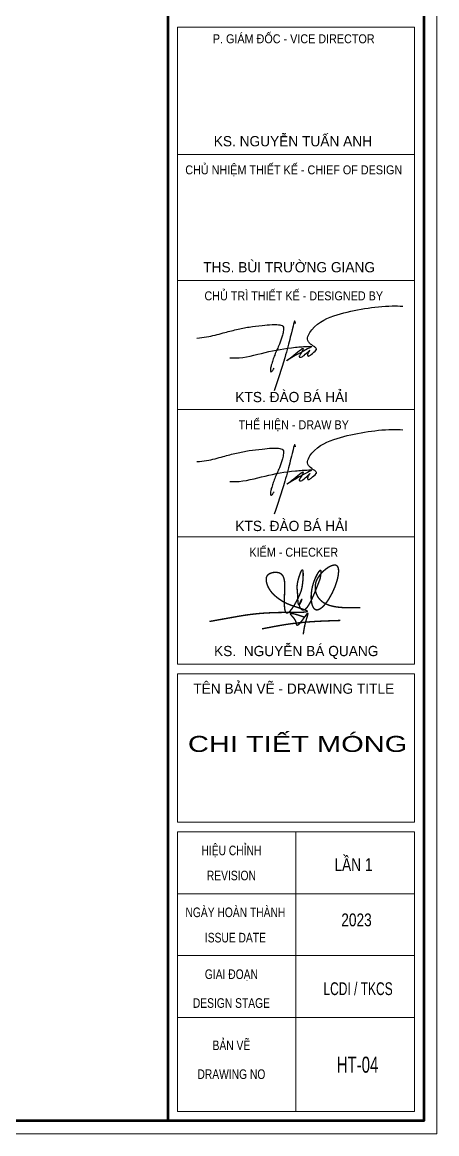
# Model space of a CAD drawing. Header units: millimetres. Extents: x 5243337 to 5938936, y 490824 to 785930.
# Drawn here: x 5688313 to 5689976, y 542430 to 546887 of the extents above; entities that cross this region are included whole.
import ezdxf
from ezdxf.enums import TextEntityAlignment as Align

# ---------------------------------------------------------------- set-up
doc = ezdxf.new("R2010")
doc.units = ezdxf.units.MM
doc.header["$MEASUREMENT"] = 0
doc.layers.get('0').update_dxf_attribs({"lineweight": 0})
doc.layers.get('Defpoints').update_dxf_attribs({"lineweight": 0})
for name, color, linetype, lineweight in [('cat2', 22, 'Continuous', 30), ('Khungten_LCDI', 7, 'Continuous', 25), ('LC ISO', 153, 'Continuous', 13), ('LC Net dam 1', 30, 'Continuous', 30), ('LC Net thay', 7, 'Continuous', 25), ('LC Text1', 3, 'Continuous', 20)]:
    doc.layers.add(name, color=color, linetype=linetype, lineweight=lineweight)
doc.styles.add('Khungten', font='VHAVAN.TTF', dxfattribs={"width": 0.9, "height": 5000})
doc.styles.add('Title', font='VHBLACK.TTF')
doc.styles.add('VnAvantH', font='VHAVANB.TTF', dxfattribs={"width": 0.6})

# ---------------------------------------------------------------- blocks, each defined once
blk = doc.blocks.new('NGUYEN BA QUANG')
at = {"layer": 'LC ISO', "const_width": 54.00000000000001}
for points in [[(-3415.742459651906, -556.7514558557596, -0.001023268828116874), (-2230.73197725003, -344.8015073748538, -0.00838490452658571), (-1868.521439806333, -289.1159269686614, -0.02611389208118788), (-905.2891554434455, -211.6814682685072, -0.007165948777721536), (-491.0001880329091, -204.5163767106133, 0.001773479576378031), (-48.71086073680999, -203.1471858338919, 0.00973610555286447), (199.6393093123679, -196.9934690528898, 0.02577296845578685), (331.4393863478017, -185.5494115001929, 0.05446494388398628), (383.4665701761078, -173.3240845330583, 0.09182996763057781), (396.74730456418, -165.5638024612854, 0.3862621601166717), (398.8951636805486, -151.6118274983601, 0.1297930560241622), (378.6911755427227, -134.7095362617983, 0.0368009035836649), (321.0605493690655, -107.8264300745504, 0.01612787132439147), (183.7681661881652, -59.20729604910593, -0.006735657259071316), (-182.9539282377555, 61.67741038647364, -0.02392360503478572), (-416.3827062858982, 154.3740509006311, -0.04678547136346928), (-684.018369304581, 310.309586718824, -0.04150942969645631), (-918.4566112378343, 503.4894580390828, -0.09267804553477087), (-1135.537844303098, 812.5426166584948, -0.07777848738319518), (-1198.611427295215, 1035.063237065042, -0.07010647017399217), (-1195.551406124149, 1141.488491662225, -0.2015724058602932), (-1106.260531183911, 1285.650931672368, -0.09188682522042661), (-982.2227683426909, 1343.149300428951, -0.1188505876684561), (-731.8352708703042, 1351.425179531914, -0.227561029150303), (-542.7326310702765, 1207.756841431808, -0.05571639582425443), (-508.2293968836839, 1120.818865340465, -0.03574126413348661), (-487.4975763470256, 1018.975198905071, -0.02275654796647826), (-477.6939686054584, 904.4984659980109, -0.01867768323706646), (-477.259454113916, 714.0677317237132, 0.005361486166948599), (-492.6080748176137, 294.090697506821, 0.0225005832147527), (-487.0213185714547, 24.79991792020155, 0.02495605311934028), (-473.7789010750657, -85.49479227937991, 0.05187800990696231), (-451.2908626736407, -168.8656130375748, 0.08400365225806575), (-427.3289061583901, -208.9018523251871, 0.3026989583961548), (-372.1687413219161, -224.1417100875988, 0.09102839739786561), (-330.8322856532441, -203.5108787281788, 0.04576941829780168), (-284.8151406770594, -164.0440301059571, 0.03140743097482861), (-218.3378388451911, -87.18964781917748, 0.0264731876660429), (-113.6651239115272, 65.8979201776092, 0.03887828751683983), (123.9474605443665, 530.2758222458069, 0.0633875373591097), (206.6182869370914, 831.332869242091, 0.03037666214562491), (242.6143374946241, 1235.635993007862, 0.01939502723221942), (241.3568486632939, 1350.386835473095, 0.05085700761156814), (230.7066233511541, 1429.385620400688, 0.08925886774017966), (221.3408620441005, 1450.651058408141, 0.446192699033484), (201.6803199312762, 1454.428646674874, 0.08967016257334362), (185.0045353355399, 1437.581856018543, 0.04831518423442303), (156.1810004511462, 1387.977249124146, 0.0245678345197167), (114.1570094655926, 1287.599130742281, 0.0370870105852887), (24.37014530329543, 971.10249290918, 0.06811048506690111), (6.634936000578818, 722.0080484465288, 0.007403814394553052), (18.86254756404196, 571.4922636943229, -0.009820520249535426), (27.02575199130479, 442.1574602796463, 0.01377480187220938), (37.76570182202704, 214.3319147947477, 0.02399139652713657), (45.68948435918901, 153.6963684717775, 0.06864153187625571), (58.13497058269786, 112.5024933191889, 0.1684949314484489), (71.28458569604845, 98.62060262821615, 0.1904720302184289), (82.1983419411863, 99.12544360134052, 0.1357525685473833), (102.1500783606516, 116.4798127115355, 0.0425465264384966), (133.0607046513232, 164.890999053925, 0.03724681052758359), (184.7513077614894, 280.2390169332793, 0.08346179489859955), (192.0964624564749, 310.3624427118921, 0.7523962487026183), (188.5505708976125, 311.1480921158509, 0.07710326428576783), (169.9386847160185, 286.3506420671183, 0.06777754869053806), (106.2762584052598, 134.8627856008243, 0.07964221606168705), (97.11803217812485, 52.09558397092042, 0.07615012902177906), (107.1749798443016, 11.77334379710373, 0.09081810996018269), (167.5601890659964, -77.41382955442532, 0.1629918974448149), (232.5434472569013, -110.7428657877899, 0.1345345907090543), (286.9619776733834, -101.1632698900648, 0.04613473089311346), (314.9148386494944, -85.2917059364263, 0.05889992605639312), (372.1858511918817, -33.20172897129669, 0.03344636081905821), (431.1147165937909, 43.59513613561285, 0.02049285360898499), (491.5063933423044, 142.1921966617228, 0.01893084446634921), (584.4100264305725, 324.6047635312425, 0.012314747466873), (711.5809894745271, 616.9930712472124, 0.006261975924166463), (906.2382642981229, 1113.709387272364)], [(906.2382642981156, 1113.709387272364, 0.006821204782074861), (929.3664235677952, 1272.305725077778, 0.01177449647206627), (936.5019769520677, 1340.159588555165, 0.02626635318712198), (938.3232988356631, 1394.280285522138, 0.05210349315538394), (935.1362116969995, 1423.104631731956, 0.0767832397537057), (930.4281799584005, 1435.645017707051, 0.1639711312044803), (923.3951719382512, 1442.177143333858, 0.1700421894479598), (913.8775669745028, 1442.260324681876, 0.0804787467134827), (902.0638656233914, 1436.194729996001, 0.05585002304775516), (880.7169085219448, 1416.791003873979, 0.03105632320966718), (847.1146505125016, 1374.620668712159, 0.02520316896245004), (790.7418576052241, 1285.532951687463, 0.1161289833232784), (556.192337452052, 475.6461918307759, 0.0619740878534032), (575.4511275624354, 166.4681158607418, 0.04536466506679582), (610.1467278384062, 47.08867641887628, 0.07067632808432932), (659.9036252752649, -41.19088657893008, 0.09141479981049583), (709.7219259955036, -85.57871332007926, 0.146905103300193), (783.412819844516, -103.8065416412719, 0.06844753349195222), (832.8775032239337, -94.80129903793568, 0.04963584310175265), (885.4953169405726, -71.99952171795303, 0.05398590251606135), (978.4340931241004, -6.039094294857932, 0.02920929145936803), (1055.770838223843, 69.23858372721588, 0.02130438572321334), (1134.093271468044, 161.970414266194, 0.02549093279238358), (1250.056426366004, 328.6372853993089, 0.06887327965480822), (1560.71755165333, 1026.698734858248, 0.01772986867585869), (1596.423822711118, 1171.049911345006, 0.03769732555598621), (1623.732949080271, 1368.210435102461, 0.02903705367099926), (1623.492576731731, 1452.896334537509, 0.04287987065683749), (1612.707492836858, 1525.13190782693, 0.06672644180491556), (1590.416631502465, 1582.526591583446, 0.1004945659195724), (1555.658926835376, 1622.689822419576, 0.1118714799712033), (1507.790730536906, 1643.611139487417, 0.05463110627537568), (1469.293329368144, 1647.092779967352, 0.04117910092137147), (1426.369218068912, 1642.780848260212, 0.04560995381358889), (1355.263866422441, 1622.789591019449, 0.04967005442666559), (1224.85958513983, 1557.559348550218, 0.109428770350453), (829.0577193203226, 1164.446508786263, 0.05046970122450359), (753.1878892433433, 1012.310292445298, 0.3681263292270148), (1079.034315203307, 155.7475817831291, 0.04065477441221551), (1222.588264185588, 89.57206983858487, 0.03144098274845051), (1382.567851312071, 41.73820587448427, 0.02350305092233591), (1556.509230861129, 9.494742693699664, 0.01708387394488401), (1741.948557111127, -9.909566900751088, 0.01193550630204759), (1936.421984340452, -19.22597010593745, 0.009133379972890996), (2205.51443450256, -20.71078428751207, 0.002915431525694136), (2480.447111560394, -15.67412363161566)], [(273.5069862953005, -379.6265265482361, 0.002583589471149279), (98.6858570232107, -322.4545898970973, 0.004829212876138576), (-9.140757654258778, -288.9516493468836, 0.009549268742896229), (-103.8861650758427, -262.3662346226047, 0.02018964512143505), (-180.3178823391918, -245.4653560545412, 0.02039080733822667), (-210.030956254539, -241.5113085573539, 0.03779208156076497), (-233.2034265419488, -241.0160239730612, 0.08389058355718805), (-249.181232838615, -244.3253785930283, 0.1298664005104537), (-256.0496311302068, -249.512255242269, 0.1706472609568477), (-258.2271902573821, -257.1797134181252, 0.0741418097433781), (-256.9367273477883, -263.7414758689119, 0.04333022544378234), (-253.4272373590329, -271.4926647789835, 0.03898213506768449), (-240.4898578920383, -290.4152512596047, 0.01838143936715648), (-209.4114435354877, -326.6878785700246, -0.00614457368808996), (-154.9314100915108, -387.9240764445276, -0.01716142362355488), (-111.5782992732311, -441.9616064683651, -0.02917932746616484), (-72.33556495999619, -501.6273440412187, -0.05627668711859957), (-39.24854109179068, -576.7616233160952, -0.02541612563918485), (-31.07435968748905, -610.0984959667257, -0.003247426930573574), (-23.54134462146067, -651.5856609328766, 0.03331552814876149), (-17.5691758126286, -676.7936901688226, 0.05563147195772989), (-12.21683856116397, -689.2109160313266, 0.08752108743613793), (-5.285343057799764, -697.5322425993509, 0.158279770782921), (7.912478522084712, -702.7649958976835, 0.07776982487074056), (18.42066456134125, -701.7802183550375, 0.05149525642811281), (30.17063013827101, -697.5044527213031, 0.04838032487659783), (49.88779429096394, -685.4595185412618, 0.02792000497866766), (71.79179451411983, -667.3966761485208, 0.02121534791074225), (103.7692175545471, -635.3898742488818, 0.01275748010887483), (138.1231757512614, -596.1361972852028, 0.01135363225152305), (192.2211496975924, -527.9823266261083, 0.005945326491445629), (264.6100631347999, -430.155121290969, -0.007903619690714288), (359.7145691134028, -300.5607676876243, -0.01148330057469655), (384.3675966664359, -269.8244740601804, -0.02782250004930501), (404.0571742248776, -248.6063577198365, -0.06696102629205983), (415.0476274738921, -240.1255715803418, -0.1235452428722631), (420.3737641911757, -238.4734149208816, -0.248584094680431), (423.9742472370144, -240.3082719536324, -0.1208396114824122), (425.8282025436438, -245.6936594908475, -0.06459661312201433), (425.6305849657874, -259.8493048307719, -0.02700827915941287), (420.5898580810153, -288.5259679210722, -0.01130616100148826), (411.1827610912896, -326.251105666277, -0.007084813019538475), (384.0403472986018, -419.4460164386837, 0.007773290434898449), (340.101061963107, -568.922981152893, 0.03161987238243393), (265.5989171810015, -923.0332083953544, 0.004794833107784158), (247.7879085281857, -1054.90964259312)], [(-1368.076078839847, -846.5769282116671, -0.004051470173590949), (-800.4800903758942, -737.2419130066992, -0.02638426695731388), (342.335443126276, -582.3521773445827, -0.006338858096324619), (726.2489689903141, -555.6118707723508, -0.004215207665118923), (1111.128757939417, -536.955526556645, -0.002629152913625729), (1689.414704448123, -517.0549725896271)]]:
    blk.add_lwpolyline(points, format="xyb", dxfattribs=at)
blk = doc.blocks.new('chu ky hai')
at = {"layer": 'cat2'}
for points in [[(-7107.599119212246, -1180.061159606965), (-6431.703963898821, -1197.380143754126), (-2774.930713225855, -521.977700657153), (976.1682062570471, 115.117539448489), (1801.009423621232, 185.8853522269637), (2622.288930898299, 234.1448963415751), (2985.735424885759, 230.6464506416232), (2480.323475366691, -77.51243472279748), (-29.59978607273661, -1485.635475870164), (540.133755231509, -1048.659535734623), (1949.215166765498, -60.39262837864226), (1473.785092892358, -942.0745109402924), (1448.63482646388, -998.5229421944241), (1448.941051634261, -1057.24778245663), (1476.763464264339, -1092.875253812788), (1572.296172858449, -1117.554897135531), (1706.835218405235, -1098.171980117215), (1897.816868501017, -993.4339299736894), (2754.445872744778, -240.1529661598033), (2527.436257067369, -595.3936901362031), (2479.078122514184, -767.5268415015016), (2476.559401009465, -863.8197929027374), (2514.681745168869, -944.5227464764321), (2606.782732856693, -960.0096223868313), (2750.027103980305, -904.7541698847781), (2939.182770589949, -770.2562348259962), (3555.391062160255, -205.9133534705616), (3585.372937806183, -163.113837609475), (3551.111125695752, -34.71291886171093), (3281.274244881468, 204.9667411251576), (2715.898544070544, 641.5289164018468), (2520.037044875557, 942.2565728077316), (3011.342502372572, 2283.543605446408), (6131.0367377738, 4121.153267558257), (9513.843833860243, 4894.316444142314), (12932.64257296105, 5217.963774803618), (14228.18547869218, 5199.98323581327)], [(-11175.22609046171, 1253.03273893852), (-9978.27024565055, 1395.978864222358), (-7921.227875228738, 1888.450722850452), (-6284.167482224992, 2308.560517408943), (-4743.774005246582, 2617.995489143155), (-3121.454904109007, 2809.159598850703), (-1910.796474896139, 2926.925845651946), (-1107.262119223131, 2905.514231899346), (-578.6308213280281, 2709.011584003747), (-517.0719838186633, 2074.852441116294), (-670.706445572665, 1470.224110267416), (-1000.124205133645, 507.385037686734), (-1282.114315642591, -134.7645938945134), (-1576.454876109588, -845.9162348198661), (-1805.067988400115, -1464.654339988425), (-1995.926297013104, -2070.38328655943), (-2108.670080407412, -2631.393223207947), (-2056.375460700248, -2899.138621226011), (-1966.578340530403, -2873.579857565645), (-1871.216475728777, -2785.903023431689), (-1767.78054264036, -2650.851218075011), (-1652.513727387786, -2475.780396431559)], [(975.4405193511124, 3070.109431431614), (960.3605136804669, 3196.975675514612), (923.81664125924, 3337.905689675652), (689.8347331110854, 2724.531495967705), (349.1958921218757, 1352.499517876015), (-321.8599074182566, -1170.634265588305), (-1656.018278135685, -5246.622391227807)]]:
    blk.add_spline(points, degree=3, dxfattribs=at)
blk = doc.blocks.new('ha tang Nui Beo')
at = {"layer": 'Defpoints', "lineweight": 0}
blk.add_lwpolyline([(-1199.999999587424, -14849.99999999255), (-1199.999999587424, 14849.99999999255), (40799.99891110789, 14849.99999999255), (40799.99891110789, -14849.99999999255)], close=True, dxfattribs=at)
at = {"layer": 'Khungten_LCDI', "color": 5, "lineweight": 60}
blk.add_line((36600.02574175131, 14649.99999999255), (36600.02574175131, -14649.99999999255), dxfattribs=at)
at = {"layer": 'Khungten_LCDI', "color": 5, "lineweight": 25}
blk.add_line((40599.99891116749, -14649.99999999255), (40599.99891116749, 14649.99999999255), dxfattribs=at)
at = {"layer": 'Khungten_LCDI', "color": 9, "lineweight": 15}
for p, q in [((38600.0123264743, -10133.35492102057), (38600.0123264743, -14500.00080568343)), ((40449.99971687328, -11100.01639542729), (36750.02493607532, -11100.01639542729)), ((40449.99971687328, -12066.67786983401), (36750.02493607532, -12066.67786983401)), ((40449.99971687328, -13033.33934423327), (36750.02493607532, -13033.33934423327))]:
    blk.add_line(p, q, dxfattribs=at)
at = {"layer": 'Khungten_LCDI', "color": 5, "lineweight": 60}
blk.add_lwpolyline([(-4.656612873077393e-09, -14649.99999999255), (-4.656612873077393e-09, 14649.99999999255), (40599.99891116749, 14649.99999999255), (40599.99891116749, -14649.99999999255)], close=True, dxfattribs=at)
at = {"layer": 'Khungten_LCDI', "color": 9, "lineweight": 15}
for points in [[(36750.02512650751, 446.3150726877357), (40449.99990730546, 446.3150726877357), (40449.99990730546, 2437.222428853085), (36750.02512650751, 2437.222428853085)], [(36750.02493607532, -1521.876791492105), (40449.99971687328, -1521.876791492105), (40449.99971687328, 446.3151208311319), (36750.02493607532, 446.3151208311319)], [(36750.02501585711, -1521.87681740275), (40449.99979653586, -1521.87681740275), (40449.99979653586, -3535.499617387861), (36750.02501585711, -3535.499617387861)], [(36750.02501585711, -5526.40697354576), (40449.99979665507, -5526.40697354576), (40449.99979653586, -3535.499617387861), (36750.0250157081, -3535.499617387861)], [(36750.02493607532, -7517.314303793013), (40449.99971687328, -7517.314303793013), (40449.99971687328, -5526.406947635114), (36750.02493607532, -5526.406947635114)], [(36750.02493607532, -9983.355726711452), (40449.99971687328, -9983.355726711452), (40449.99971687328, -7667.313498102129), (36750.02493607532, -7667.313498102129)], [(36750.02493607532, -14500.00080568343), (40449.99971687328, -14500.00080568343), (40449.99971687328, -10133.35492102057), (36750.02493607532, -10133.35492102057)]]:
    blk.add_lwpolyline(points, close=True, dxfattribs=at)
at = {"layer": 'cat2', "xscale": 0.1265625, "yscale": 0.1265625, "zscale": 0.1265625}
for p in [(38468.20697681351, -2580.004076637491), (38468.2069766645, -4510.126876622602)]:
    blk.add_blockref('chu ky hai', p, dxfattribs=at)
at = {"layer": 'LC Net dam 1', "xscale": 0.4, "yscale": 0.4, "zscale": 0.4}
blk.add_blockref('NGUYEN BA QUANG', (38615.82101018529, -6625.337949227491), dxfattribs=at)
at = {"color": 7}
for s, height, style, width, p in [('P. gi¸m ®èc - VICE director', 139.9999963689399, 'Khungten', 0.9, (38565.57124271058, 2183.883562780611)), ('chñ nhiÖm thiÕt kÕ - chief of design', 139.9999963689399, 'Khungten', 0.9, (38565.57105227839, 136.3841506838799)), ('chñ tr× thiÕt kÕ - designed by', 139.9999963689399, 'Khungten', 0.9, (38565.57105227839, -1831.807761639357)), ('thÓ hiÖn - draw by', 139.9999963689399, 'Khungten', 0.9, (38565.57113206018, -3845.430587535113)), ('kiÓm - checker', 139.9999963689399, 'Khungten', 0.9, (38565.57105227839, -5836.337917782366)), ('hiÖu chØnh', 149.9999961095785, 'Khungten', 0.8, (37591.68987771403, -10499.41199288517)), ('revision', 149.9999961095785, 'Khungten', 0.8, (37591.68987771403, -10890.99042762071)), ('ngµy hoµn thµnh', 149.9999961095785, 'Khungten', 0.8, (37654.037754233, -11466.07346729934)), ('issue date', 149.9999961095785, 'Khungten', 0.8, (37654.037754233, -11861.50349316746)), ('giai ®o¹n', 149.9999961095785, 'Khungten', 0.8, (37591.68987771403, -12432.73494169861)), ('lcdi / TKcs', 199.9999948127713, 'Title', 0.7, (39570.58753758203, -12684.13589687645)), ('design stage', 149.9999961095785, 'Khungten', 0.8, (37591.68987771403, -12883.1508423388)), ('b¶n vÏ', 149.9999961095785, 'Khungten', 0.8, (37591.68987771403, -13543.73938007653)), ('drawing nO', 149.9999961095785, 'Khungten', 0.8, (37591.68987771403, -13994.15528071672))]:
    blk.add_text(s, height=height, dxfattribs=dict(at, style=style, width=width)).set_placement(p, align=Align.CENTER)
for s, height, style, p in [('ks. nguyÔn tuÊn anh', 159.9999958502171, 'VnAvantH', (38552.65455916058, 574.0638574783225)), ('ths. bïi tr\xadêng giang', 159.9999958502171, 'VnAvantH', (38493.43814810645, -1394.128054857254)), ('Kts. ®µo b¸ h¶i', 159.9999958502171, 'VnAvantH', (38533.552720144, -3422.21596603941)), ('Kts. ®µo b¸ h¶i', 159.9999958502171, 'VnAvantH', (38533.55271999499, -5435.838766024521)), ('ks.  NGUYÔN B¸ QUANG', 159.999995850217, 'VnAvantH', (38604.81983429909, -7389.565601312184)), ('tªn b¶n vÏ - drawing title', 159.9999958502171, 'Khungten', (38565.57105227839, -7977.244468249381))]:
    blk.add_text(s, height=height, dxfattribs=dict(at, style=style)).set_placement(p, align=Align.CENTER)
at = {"color": 7, "style": 'Khungten', "width": 0.8}
for tag, p in [('REVISION', (39498.75262444746, -10746.30395446718)), ('NGAYHT', (39546.0741361035, -11609.37091637403))]:
    blk.add_attdef(tag, text='', height=199.998925739526, dxfattribs=at).set_placement(p, align=Align.CENTER)
at = {"layer": 'LC Text1', "style": 'Title', "width": 1.48591522556321}
for tag, p, p2 in [('TENBANVE1', (36912.65764486324, -8885.760238945484), (40339.14494543802, -8885.760238945484)), ('TENBANVE2', (36912.65764486324, -9562.465564332902), (40339.14494543802, -9562.465564332902))]:
    blk.add_attdef(tag, text='', height=249.9999935159641, dxfattribs=at).set_placement(p, p2, align=Align.FIT)
at = {"layer": 'LC Text1', "style": 'Title', "width": 0.7}
blk.add_attdef('SOBANVE', text='', height=249.9999935159641, dxfattribs=at).set_placement((39561.9822352482, -13896.18071823567), align=Align.CENTER)

msp = doc.modelspace()

# ---------------------------------------------------------------- block references
at = {"layer": 'LC Net thay'}
ref = msp.add_blockref('ha tang Nui Beo', (5679502.062184202, 546242.0925110637, 6.79898933362717e-09), dxfattribs=dict(at, xscale=0.2567064561698581, yscale=0.2567064561698581, zscale=0.2567064561698581, rotation=0.000231626131021))
ref.add_attrib('NGAYHT', '2023', dxfattribs={"layer": 'LC Text1', "height": 51.34101546437235, "rotation": 0.000231624150126425, "style": 'Khungten', "width": 0.8}).set_placement((5689653.806778906, 543261.9330845599, 6.669693104488724e-09), align=Align.CENTER)
ref.add_attrib('REVISION', 'lÇn 1', dxfattribs={"layer": 'LC Text1', "height": 51.34101546437235, "rotation": 0.000231624150126425, "style": 'Khungten', "width": 0.8}).set_placement((5689641.658145678, 543483.4878966658, 6.680465803761541e-09), align=Align.CENTER)
ref.add_attrib('SOBANVE', 'ht-04', dxfattribs={"layer": 'LC Text1', "height": 64.17661237797067, "rotation": 0.000231624150126425, "style": 'Title', "width": 0.7000000000000001}).set_placement((5689657.892863848, 542674.894260906, 6.641105494133307e-09), align=Align.CENTER)
ref.add_attrib('TENBANVE1', 'chi tiÕt mãng', dxfattribs={"layer": 'LC Text1', "height": 64.17661237797071, "rotation": 0.0002316261325400465, "style": 'Title', "width": 1.182015397001073}).set_placement((5688977.788937338, 543961.0987966566, 6.704066983501221e-09), (5689857.390349373, 543961.1023525672, 6.704066983501221e-09), align=Align.FIT)

doc.saveas('drawing.dxf')
